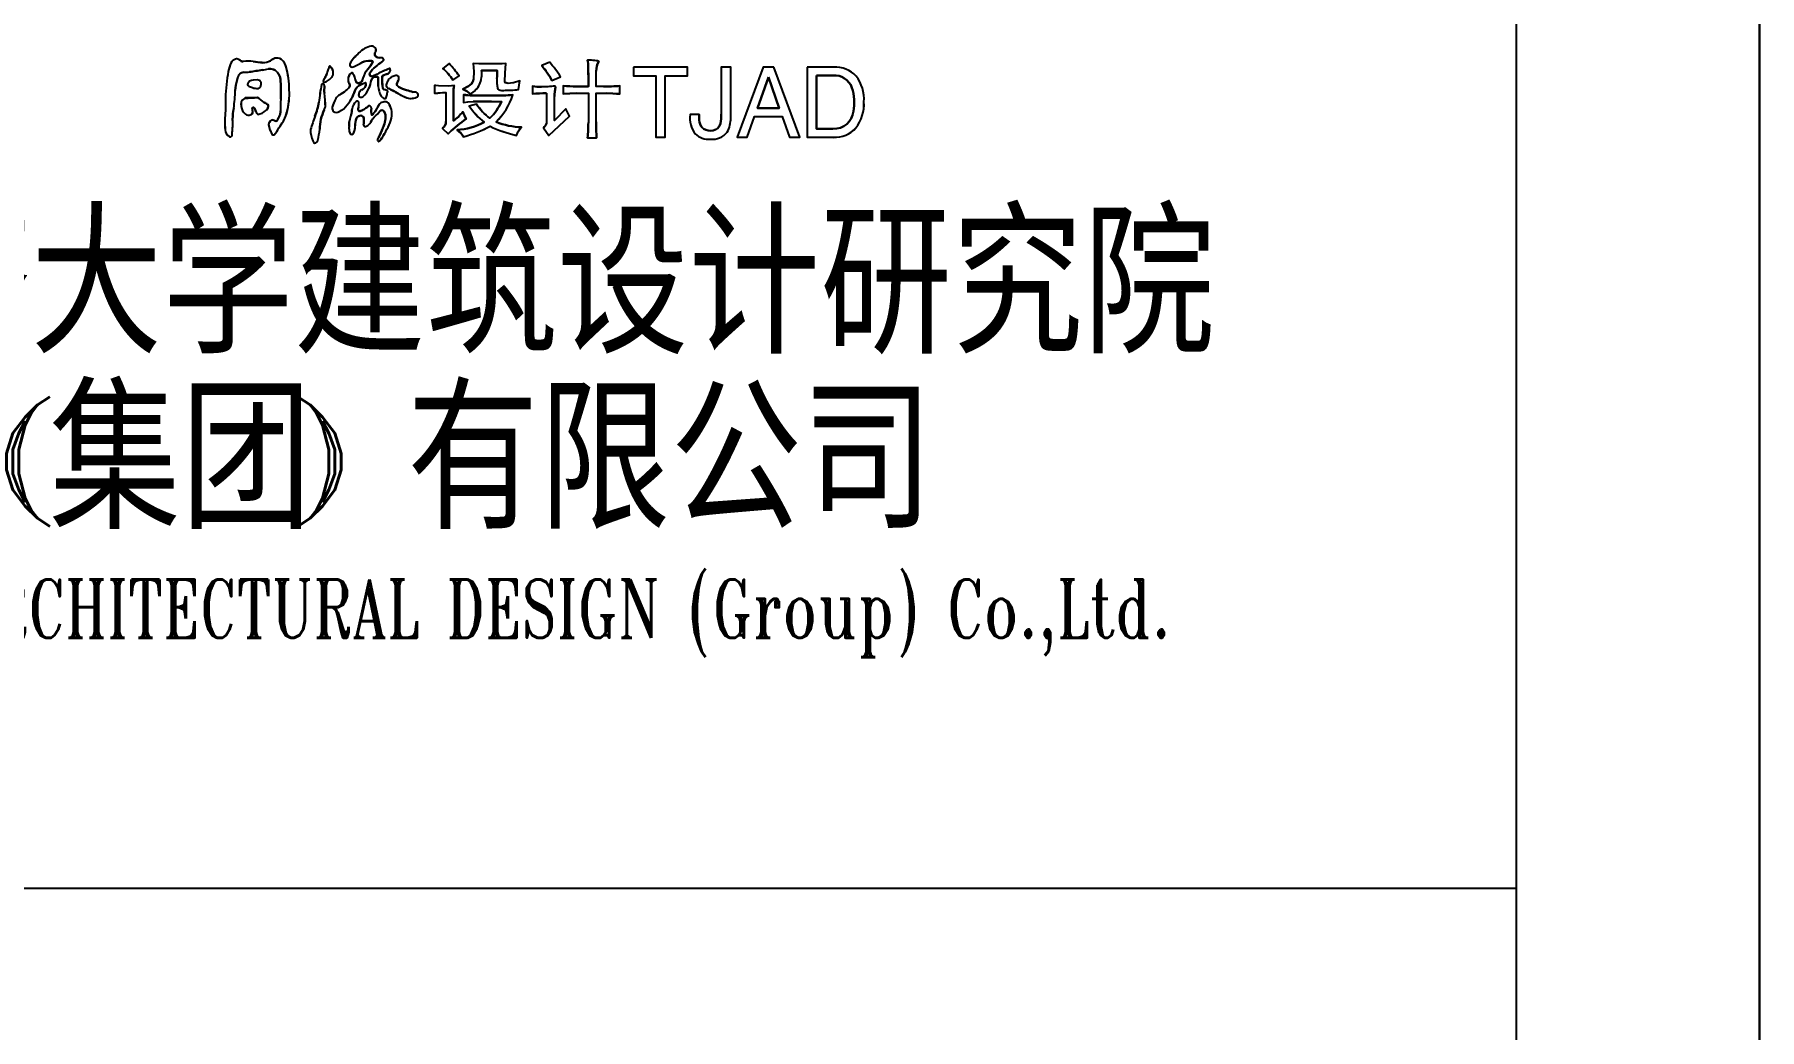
# Model space of a CAD drawing. Header units: inches. Extents: x -867 to 118033, y 723948 to 808048.
# Drawn here: x 110934 to 118033, y 754767 to 758863 of the extents above; entities that cross this region are included whole.
import ezdxf

# ---------------------------------------------------------------- set-up
doc = ezdxf.new("R2010")
doc.units = ezdxf.units.IN
doc.header["$MEASUREMENT"] = 0
doc.layers.add('图框', color=10, linetype='Continuous')
doc.styles.add('TKZ1_tjhts.shx', font='tjromant.shx', dxfattribs={"bigfont": 'tjhts.shx'})

# ---------------------------------------------------------------- blocks, each defined once
blk = doc.blocks.new('F1_ACAD_FMEBLOCK6')
at = {"color": 7}
for points in [[(-1082, 144.8, 0.215782), (-1111.1, 149.6, 0.067417), (-1128.1, 139.7, -0.168397), (-1162.2, 131.9, -0.018722), (-1198.7, 136.5, 0.069135), (-1239.7, 137.1, -0.211583), (-1250.6, 139.9, 0.012327), (-1261.7, 146.3, 0.18165), (-1271.5, 145.6, 0.234564), (-1289.5, 132, 0.06939), (-1301.3, 95.5, 0.040114), (-1312.7, -12.7, 0.00862), (-1313.2, -66.6, 0.034302), (-1314.2, -144.9, 0.240525), (-1296.6, -172.9, 0.151405), (-1290.6, -173.7, 0.254247), (-1285.1, -157.9, 0.038225), (-1283.2, -100.5, -0.061608), (-1278.8, -56.4, 0.026815), (-1272.3, 17.7, -0.054652), (-1264.9, 61.3, -0.028262), (-1257.8, 81.8, -0.253686), (-1236.8, 92, 0.007206), (-1213.8, 93.5, -0.006599), (-1160.9, 101.6, 0.009999), (-1136.3, 106.5, -0.062381), (-1115.7, 103.9, -0.15567), (-1102.7, 96, -0.051163), (-1089.8, 77.9, -0.102101), (-1086.8, 65.1, -0.03095), (-1085.5, -18.6, 0.010088), (-1086, -65.3, -0.131285), (-1092.8, -92.5, -0.019629), (-1100, -104.9, -0.485137), (-1109.6, -107.8, 0.001583), (-1116.5, -103.6, 0.165296), (-1128.7, -109.6, 0.24859), (-1134.9, -127.2, 0.066176), (-1127.2, -149.5, 0.038595), (-1121.4, -162.5, 0.378365), (-1112, -165.2, 0.077759), (-1092.8, -136.4, 0.016012), (-1074.6, -108.6, 0.054651), (-1060.9, -76.1, 0.087206), (-1050.4, 20, 0.064902), (-1063.1, 115, 0.144064)], [(-768.7, 166.2, 0.093827), (-801.1, 126.3, 0.302072), (-798.8, 116.3, 0.296548), (-783.3, 115.7, 0.04254), (-751.1, 132.7, -0.129019), (-715.2, 139.9, -0.117204), (-708.1, 137.9, -0.328405), (-707.8, 131.8, -0.051459), (-726.2, 106.5, 0.085646), (-748, 67.6, 0.031903), (-749.6, 60.5, -0.315533), (-757.3, 50.1, -0.134544), (-769, 47.6, -0.408117), (-775.6, 54.2, 0.035639), (-783.1, 78.4, 0.084333), (-789.3, 88.3, 0.358627), (-795.1, 89.2, 0.227473), (-808.5, 63.2, 0.148882), (-803.9, 46.9, -0.254787), (-802.3, 32.6, -0.110418), (-817.1, 16.7, -0.032156), (-842.8, -0.1, 0.122106), (-858.6, -16, 0.074479), (-873.3, -51.9, 0.233421), (-868.2, -69, 0.316166), (-844.2, -69.7, 0.122903), (-811.7, -41.9, 0.056501), (-790.1, -8.7, -0.025506), (-776.5, 23.6, -0.174643), (-749.5, 44.3, 0.004602), (-736.3, 50.1, -0.251477), (-739.3, 30, -0.130218), (-752, 20, 0.16089), (-762.2, 9.2, 0.172735), (-764.4, -5.1, 0.448793), (-747.4, -8.7, 0.141971), (-722.4, 26.7, 0.057248), (-712.6, 57.7, -0.334885), (-697, 73.5, -0.076773), (-688, 74, -0.545841), (-684, 69, -0.008092), (-684, 35.6, 0.139136), (-672, -6.3, 0.144746), (-658.5, -15.5, 0.355116), (-651.7, -12.3, 0.046986), (-646.7, 5.9, 0.052614), (-645, 12.9, 0.237681), (-648.3, 17.3, 0.025436), (-657.4, 20.3, -0.354836), (-665.2, 29.1, -0.049448), (-667.9, 59.9, -0.035628), (-667.7, 71.2, -0.387964), (-660.6, 80.9, -0.009611), (-645.2, 86.4, 0.187317), (-635.9, 94.5, 0.232403), (-635.5, 106.9, 0.143525), (-637.7, 107.3, 0.022411), (-687.5, 84.9, -0.00319), (-705.9, 76.3, -0.206179), (-713.6, 75.7, -0.165764), (-719.1, 81.2, -0.217969), (-718.1, 89, -0.110096), (-695.7, 115.2, -0.031862), (-668.7, 134.9, 0.078929), (-662.2, 140.8, 0.264707), (-661.7, 145.2, 0.034215), (-665.3, 150.2, 0.174735), (-670.3, 152.1, 0.001752), (-679, 151.8, -0.177458), (-690, 154.6, -0.140307), (-697.9, 162.5, -0.275752), (-695.6, 175.1, 0.167681), (-693.4, 188.7, 0.301407), (-707.6, 199.2, 0.08311), (-720.4, 198.8, 0.130737)], [(-895.1, 87.8, -0.130766), (-896.6, 82.6, -0.049), (-905.4, 66.6, 0.175351), (-910.4, 55.4, 0.389375), (-906.2, 51.9, 0.146359), (-888.6, 59.7, 0.079034), (-875.8, 70.7, 0.101244), (-869.9, 81.7, 0.132531), (-869.8, 96.3, 0.067751), (-874.1, 106.7, 0.050259), (-881.8, 117, 0.454265), (-885.4, 116.5, 0.06765), (-889.8, 104.7, 0.007561)], [(-602.4, 4.9, 0.027579), (-565.3, -13.2, 0.154526), (-542.6, -15, 0.082415), (-521.9, -8.6, 0.312986), (-521.2, 4.3, 0.221824), (-528.1, 10.2, 0.031656), (-539.7, 10.8, -0.00721), (-567.8, 18.7, -0.071904), (-600.4, 32.3, -0.267193), (-608, 44.5, -0.023267), (-599.5, 62.8, 0.395574), (-606.3, 78.4, 0.188464), (-624.3, 74.4, 0.051998), (-637.3, 67.1, 0.108508), (-647.1, 51.8, 0.200123), (-650.9, 36.5, 0.191616), (-643.5, 26.5, -0.01282)], [(-376.5, 59.8), (-351.3, 78, 0.028783), (-391.9, 127.8), (-418.1, 108.4, -0.06685)], [(-290.7, 95), (-291.7, 64.3, -0.202539), (-305.4, 40.3, -0.066868), (-336.3, 22.4, -0.101276), (-305.5, 2.9, 0.145344), (-267, 41.8, 0.140249), (-259.2, 100, -0.003162), (-194.5, 100, -0.016144), (-195.5, 66.2, 0.052901), (-193.5, 26.4, 0.214665), (-188.2, 19.5, 0.093296), (-186.8, 19.6, 0.137117), (-167.9, 17.8, 0.000424), (-138.3, 18.5, 0.022294), (-106.5, 21), (-101.9, 57), (-109.9, 54.2), (-119.6, 51.2), (-128.2, 48.9), (-140.5, 46.9), (-149.1, 46.6), (-161.8, 48.8), (-162.9, 53.6), (-161.7, 88.4), (-159, 127.8), (-174.5, 126.8), (-196.3, 126.4), (-224.5, 126.4), (-251.3, 126.4), (-270.8, 126.5), (-293.2, 127.8)], [(21.6, 133.3), (-10.8, 119.4, -0.049542), (30.9, 58.4), (66.4, 73.7, 0.030356)], [(130.9, 33.5, -0.019379), (77.2, 36.2), (77.2, 2.9, -0.02608), (132.6, 5.7), (180.5, 5.7), (180.5, -114.9, -0.021278), (177.4, -177.3), (214.4, -177.3, -0.017067), (212.9, -112.1), (212.9, 5.7), (252.8, 5.7, -0.024313), (310.1, 2.9), (310.1, 36.2, -0.018656), (242.7, 33.5), (212.9, 33.5), (212.9, 97.2, -0.143011), (223.6, 136.1, 0.162811), (213.5, 139.7, 0.035376), (186.3, 141.5, 0.004148), (177.4, 141.6, -0.046173), (180.3, 117.1, -0.00345), (180.5, 33.5, -0.001359)], [(726.9, -79.8, -0.040499), (724.7, -118.2, -0.3078), (693.6, -147.2, -0.189438), (654.6, -140.5, -0.186489), (638.4, -113.2, -0.07743), (637.1, -82.2), (599.5, -82.2, 0.198241), (620, -161.1, 0.214326), (682.1, -183.2, 0.249549), (751.9, -154.3, 0.135294), (766.3, -95.7), (766.3, 112.7), (726.9, 112.7)], [(1080.6, 112.7), (1080.6, -175.6), (1188.9, -175.6, 0.229129), (1281.5, -136.6, 0.179316), (1314.7, -30, 0.181564), (1282.7, 76.7, 0.220204), (1190.4, 112.7)], [(1119.8, 79.4), (1187.1, 79.4, -0.337188), (1265.3, 28.3, -0.124189), (1271.2, -68.4, -0.40123), (1187.1, -140.4), (1119.8, -140.4)], [(-1182.9, 60.7), (-1198.4, 60), (-1205.7, 58.4), (-1214.3, 55), (-1217.2, 52), (-1220.8, 45.9, 0.333571), (-1219.8, 37.2, 0.045952), (-1206.3, 30.8, 0.064784), (-1184.4, 25.3, 0.210865), (-1170.9, 29.6, 0.127927), (-1166, 41.1, 0.211886), (-1168.1, 54.7, 0.12013), (-1173, 58.4)], [(-905.2, 36.6, 0.313541), (-911.5, 45.2, 0.335576), (-917.9, 41.5, 0.015792), (-928.5, -31.3, -0.057755), (-944.4, -88.4, 0.000363), (-962.9, -143.7, 0.094511), (-953.5, -190.5, 0.230423), (-946, -199.6, 0.369117), (-933.1, -187.5, 0.039319), (-925, -142.5, -0.109188), (-906, -62.1, 0.00425), (-901.4, -50.1, 0.032369), (-905.9, 5.9, -0.025515)], [(-393.3, 35.2), (-435.8, 36.2), (-447.4, 37.6), (-452, 37.6), (-452, 5.7), (-439.1, 6.9), (-420.3, 8.4), (-405.8, 8.5), (-405.8, -110.6, -0.223037), (-418.1, -137.1, -0.003297), (-419.7, -139.9), (-396.5, -160.7, 0.201777), (-391.9, -156.5, -0.033526), (-322.5, -99.7, -0.02738), (-336.3, -70.5, -0.067274), (-374.9, -108, -0.004515), (-374.4, 19, -0.051491), (-371.8, 37.6)], [(-207.9, -4, -0.002263), (-297, -3.8, -0.028919), (-333.2, 0), (-333.2, -31.7), (-315.4, -29.2), (-293.1, -27.7, -0.001197), (-217.7, -27.5, 0.000411), (-177.5, -27.5, -0.117897), (-225.3, -96.9, -0.081518), (-279.3, -38.7), (-310.1, -46.9, 0.067412), (-248.4, -113.5, -0.099344), (-359.5, -145.4, -0.117302), (-333.2, -173.1, 0.051291), (-223.7, -130.2, 0.052048), (-115.8, -167.6, -0.102524), (-94.2, -134.3, -0.086164), (-199.1, -112.1, 0.112398), (-129.7, -1.2, -0.018709)], [(7.7, 5.7), (7.7, -119.1, -0.094232), (-4.6, -137.1), (18.5, -167.6), (103.3, -88.5), (88, -58.1), (41.7, -106.6), (41.7, -7.6, -0.058001), (45.3, 33.1, 0.319569), (43.6, 34.7, 0.045142), (13.9, 32, 0.020451), (-12.5, 32.2, -0.034776), (-49.3, 34.8), (-49.3, 2.9, -0.030546)], [(-1193.7, -55.7, -0.039434), (-1187.3, -68.9, 0.054133), (-1180.1, -81.8, 0.123184), (-1146.1, -65.4, 0.140353), (-1136, -49, 0.284617), (-1139.1, -40.5, -0.012464), (-1153.3, -31.6, 0.016141), (-1180.8, -11.4, -0.029736), (-1232, -13.7, -0.149024), (-1240.6, -20.5, 0.190304), (-1247.6, -29.2, 0.089845), (-1248.3, -49.3, 0.171078), (-1230.4, -80.4, 0.249801), (-1210.7, -83.6, 0.378768), (-1200.4, -71, 0.031236), (-1202.6, -55.4), (-1198, -51.1)], [(-647.4, -30.5, 0.188222), (-663.7, -30.3, 0.20573), (-680.9, -41.1, 0.018376), (-693.3, -62.9, -0.117409), (-710.9, -84.8, -0.060927), (-712.5, -56.8, 0.215117), (-717, -46.7, 0.470033), (-727, -49.8, -0.045545), (-745.3, -61.6, -0.074224), (-759.2, -67.6, -0.568137), (-766.4, -61.3, -0.07678), (-765.2, -51.6, 0.100197), (-764.5, -30.7, 0.387299), (-770.5, -26.5, 0.118665), (-775.8, -28.9, 0.185429), (-791.5, -57.7, -0.018374), (-795.8, -82.8, 0.026924), (-802.8, -107.3, -0.013447), (-804.3, -130.7, 0.097057), (-801.4, -157.3, 0.277047), (-793.4, -163.9, 0.192921), (-786.4, -159.8, 0.125735), (-778.7, -129.9, -0.084178), (-774, -97.3, -0.292454), (-756.4, -86.2, -0.427415), (-743, -100.2, -0.039723), (-744.3, -124.6, 0.744354), (-732.6, -129.3, 0.173973), (-715.1, -113.3, -0.079593), (-698.1, -90, 0.037997), (-677.8, -68.5, -0.536451), (-660.3, -68.8, -0.220641), (-654.8, -99.1, -0.033334), (-660.8, -127.3, -0.02197), (-677.9, -166.3, -0.036413), (-687.1, -183.9, 0.059035), (-687.4, -184.8, 0.221247), (-684.1, -191.7, 0.229092), (-681.2, -192.2, 0.104052), (-674.5, -186.9, 0.039622), (-653.3, -151.1, 0.031663), (-635.2, -114.8, 0.083922), (-627.5, -77.5, 0.095464), (-635.7, -46.6, 0.118136)]]:
    blk.add_lwpolyline(points, format="xyb", close=True, dxfattribs=at)
for points in [[(366.6, 112.7), (366.6, 77.7), (457.6, 77.7), (457.6, -175.6), (496.9, -175.6), (496.9, 77.7), (587.9, 77.7), (587.9, 112.7)], [(943.4, 112.7), (900.2, 112.7), (793.1, -175.6), (833.6, -175.6), (864.3, -89.5), (977.8, -89.5), (1008.3, -175.6), (1050.8, -175.6)], [(921.7, 71.4), (966.3, -55.8), (876.4, -55.8)]]:
    blk.add_lwpolyline(points, close=True, dxfattribs=at)

msp = doc.modelspace()

# ---------------------------------------------------------------- linework, layer by layer
at = {"color": 7}
for p, q in [((118032.6, 723948.2), (118032.6, 808048.2)), ((112640.8, 758742.8), (112614.6, 758723.4)), ((112656.2, 758674.9), (112681.4, 758693.1)), ((112761.9, 758741.6), (112739.5, 758742.8)), ((112739.5, 758742.8), (112742, 758710)), ((112742, 758710), (112741, 758679.3)), ((112781.4, 758741.4), (112761.9, 758741.6)), ((112808.2, 758741.4), (112781.4, 758741.4)), ((112836.4, 758741.4), (112808.2, 758741.4)), ((112858.2, 758741.9), (112836.4, 758741.4)), ((112873.7, 758742.8), (112858.2, 758741.9)), ((112869.9, 758670.7), (112871, 758703.5)), ((112871, 758703.5), (112873.7, 758742.8)), ((113054.3, 758748.4), (113022, 758734.5)), ((113063.6, 758673.5), (113099.1, 758688.8)), ((113245.6, 758648.5), (113245.6, 758712.3)), ((113399.3, 758727.8), (113399.3, 758692.8)), ((113620.6, 758727.8), (113399.3, 758727.8)), ((113399.3, 758692.8), (113490.3, 758692.8)), ((113490.3, 758692.8), (113490.3, 758439.5)), ((113529.6, 758692.8), (113620.6, 758692.8)), ((113529.6, 758439.5), (113529.6, 758692.8)), ((113620.6, 758692.8), (113620.6, 758727.8)), ((113759.6, 758727.8), (113759.6, 758535.2)), ((113799, 758727.8), (113759.6, 758727.8)), ((113799, 758519.4), (113799, 758727.8)), ((113932.9, 758727.8), (113825.8, 758439.5)), ((113954.4, 758686.5), (113909.2, 758559.3)), ((113976.1, 758727.8), (113932.9, 758727.8)), ((113999, 758559.3), (113954.4, 758686.5)), ((114083.5, 758439.5), (113976.1, 758727.8)), ((114223.1, 758727.8), (114113.3, 758727.8)), ((114113.3, 758727.8), (114113.3, 758439.5)), ((114152.5, 758694.5), (114152.5, 758474.7)), ((114219.9, 758694.5), (114152.5, 758694.5)), ((111815.5, 758667.1), (111811.9, 758660.9)), ((111818.4, 758670.1), (111815.5, 758667.1)), ((111827, 758673.5), (111818.4, 758670.1)), ((111834.3, 758675), (111827, 758673.5)), ((111849.9, 758675.8), (111834.3, 758675)), ((111859.7, 758673.5), (111849.9, 758675.8)), ((112585.3, 758652.7), (112580.7, 758652.7)), ((112580.7, 758652.7), (112580.7, 758620.8)), ((112580.7, 758620.8), (112593.6, 758621.9)), ((112596.9, 758651.3), (112585.3, 758652.7)), ((112593.6, 758621.9), (112612.4, 758623.4)), ((112639.4, 758650.3), (112596.9, 758651.3)), ((112612.4, 758623.4), (112626.9, 758623.6)), ((112626.9, 758623.6), (112627, 758504.3)), ((112660.9, 758652.7), (112639.4, 758650.3)), ((112699.5, 758615.3), (112699.5, 758583.3)), ((112870.2, 758667), (112869.9, 758670.7)), ((112870.6, 758665.2), (112870.2, 758667)), ((112874.7, 758663.2), (112870.6, 758665.2)), ((112883.6, 758661.6), (112874.7, 758663.2)), ((112892.2, 758661.9), (112883.6, 758661.6)), ((112904.6, 758664), (112892.2, 758661.9)), ((112913.1, 758666.2), (112904.6, 758664)), ((112922.9, 758669.3), (112913.1, 758666.2)), ((112930.8, 758672.1), (112922.9, 758669.3)), ((112926.2, 758636), (112930.8, 758672.1)), ((112983.4, 758649.9), (112983.4, 758618)), ((113040.4, 758620.8), (113040.4, 758496)), ((113109.9, 758651.3), (113109.9, 758618)), ((113165.4, 758620.7), (113213.2, 758620.8)), ((113213.2, 758620.8), (113213.2, 758500.1)), ((113275.4, 758648.5), (113245.6, 758648.5)), ((113245.6, 758502.9), (113245.6, 758620.8)), ((113245.6, 758620.8), (113286, 758620.8)), ((113342.8, 758618), (113342.8, 758651.3)), ((111830.1, 758559.7), (111834.7, 758564)), ((111834.7, 758564), (111839, 758559.4)), ((112699.5, 758583.3), (112717.3, 758585.8)), ((112717.3, 758585.8), (112739.6, 758587.4)), ((112753.4, 758576.4), (112722.6, 758568.1)), ((113074.4, 758508.5), (113074.4, 758607.4)), ((113120.7, 758557), (113074.4, 758508.5)), ((113136.1, 758526.5), (113120.7, 758557)), ((113909.2, 758559.3), (113999, 758559.3)), ((112613.1, 758475.2), (112636.2, 758454.4)), ((113028.1, 758478), (113051.2, 758447.5)), ((113051.2, 758447.5), (113136.1, 758526.5)), ((113669.8, 758532.9), (113632.2, 758532.9)), ((113866.3, 758439.5), (113897.1, 758525.6)), ((113897.1, 758525.6), (114010.5, 758525.6)), ((114010.5, 758525.6), (114041.1, 758439.5)), ((114152.5, 758474.7), (114219.9, 758474.7)), ((113210.1, 758437.8), (113247.2, 758437.8)), ((113490.3, 758439.5), (113529.6, 758439.5)), ((113825.8, 758439.5), (113866.3, 758439.5)), ((114041.1, 758439.5), (114083.5, 758439.5)), ((114113.3, 758439.5), (114221.6, 758439.5)), ((109032.6, 755348.2), (117032.6, 755348.2))]:
    msp.add_line(p, q, dxfattribs=at)
msp.add_lwpolyline([(117032.6, 724948.2), (117032.6, 807048.2), (1632.6, 807048.2), (1632.6, 724948.2)], close=True, dxfattribs=at)
for centre, radius, start, end in [((111765.9, 758735.6), 25.4, 100.54928, 155.48897), ((111767.1, 758748.1), 13.9, 73.93843, 115.12046), ((111646.2, 758531.8), 261.3, 57.95784, 61.48549), ((111949.7, 758696.7), 73.5, 112.41382, 127.84125), ((111930.9, 758730.2), 35.7, 56.361, 105.06782), ((111909.5, 758712.9), 62.5, 13.70923, 48.76475), ((112353.1, 758675.5), 138.3, 130.09633, 150.37159), ((112349.5, 758706.8), 113.4, 109.14751, 138.94132), ((112319.8, 758775.9), 38.7, 82.1361, 101.13989), ((112324.3, 758798.3), 16, 19.87455, 86.96725), ((112346.5, 758781.9), 12.5, 138.44954, 200.11474), ((112352.5, 758787.4), 20.3, 209.07355, 241.02099), ((112318.6, 758800), 21.1, 332.07826, 10.15375), ((112352.1, 758783.3), 16.6, 235.31337, 269.69834), ((112409.8, 757528.8), 1239.3, 92.23652, 92.67067), ((112362.2, 758759.2), 8.01, 49.02637, 95.75496), ((112348.6, 758773.5), 28.1, 303.3087, 321.36051), ((112332.7, 758736.8), 44.9, 33.20877, 39.34527), ((112367, 758758.5), 4.4, 324.34317, 41.06625), ((113078.8, 758728.7), 134.2, 1.44544, 12.0201), ((113210.3, 758217.7), 539, 89.07408, 90.02478), ((113219.7, 758563.9), 192.8, 82.09212, 90.19641), ((112399.3, 758585.1), 679.5, 169.35321, 178.54167), ((111868, 758686.8), 138.6, 154.61676, 170.10263), ((111952.8, 758624.1), 192.3, 157.74585, 164.22128), ((111794.8, 758682.6), 24.5, 87.36284, 144.30226), ((111790.8, 758765.9), 13.9, 244.91603, 279.48877), ((111811.4, 758604.5), 148.8, 81.24821, 97.06754), ((111756.5, 759505.9), 799.8, 272.83098, 274.48245), ((112152.4, 756709), 2027.2, 97.95519, 99.46747), ((111913.2, 759236.6), 491.4, 260.72821, 265.34054), ((111761, 759332.7), 626, 280.19839, 282.48995), ((111876.4, 758800), 53.3, 266.66333, 301.93079), ((111896.3, 758637.9), 83.7, 75.16095, 89.9474), ((111911.1, 758694.7), 25, 40.87216, 74.56501), ((111848.5, 758639.2), 108.6, 29.64867, 41.36423), ((111913.4, 758679.3), 32.5, 1.65171, 24.97063), ((111611.6, 758633.9), 370.7, 0.17859, 14.65034), ((112050.4, 758734.4), 93.3, 325.54258, 336.76347), ((112126.9, 758703.1), 10.7, 328.93068, 358.73086), ((112697.2, 758535), 584.2, 161.56505, 163.29794), ((112188.8, 758709.5), 47, 152.63778, 167.46306), ((112116.1, 758720.6), 53.7, 301.4597, 319.53533), ((112149.3, 758730.3), 2.37, 36.92191, 158.82069), ((112103.8, 758688.6), 64, 34.69009, 42.29354), ((112122.5, 758700.7), 41.8, 14.7604, 35.6224), ((112133, 758705.5), 31.1, 320.46475, 343.58935), ((112135.8, 758704.3), 28, 344.44778, 14.64567), ((112257.9, 758677.3), 33.7, 128.98927, 173.58211), ((112240.3, 758738.2), 9.29, 142.25124, 226.88984), ((112242.1, 758743), 14.2, 234.85789, 300.92836), ((112240, 758700.3), 4.62, 42.22378, 134.94913), ((112217.3, 758680.1), 35, 19.76151, 41.7667), ((112166.2, 758928.5), 214.4, 292.82232, 302.5658), ((112083.9, 758628.5), 178, 13.22614, 20.85571), ((112313.4, 758683.1), 72, 86.7683, 116.17477), ((112408.1, 758639.1), 130.8, 140.97357, 160.55436), ((112192.8, 758823.3), 152.6, 318.166, 329.94911), ((112322.6, 758699.1), 9.47, 148.0295, 197.21493), ((112324.4, 758701.6), 12.1, 206.23933, 243.88728), ((112384.4, 758666.9), 79.1, 126.79894, 151.92977), ((112316.7, 758738.8), 16.2, 60.64493, 87.38409), ((112322.3, 758700), 9.75, 250.90495, 297.50467), ((112338.4, 758670.3), 18.4, 98.26214, 166.52704), ((112320.7, 758749.8), 5.11, 325.62519, 38.34701), ((111656.3, 760138.2), 1594.7, 294.86206, 295.59309), ((112341.9, 758659.6), 29.6, 84.5935, 102.15405), ((112505.1, 758528.3), 262.7, 122.46332, 129.76312), ((112345.1, 758685.3), 3.82, 21.60258, 95.14266), ((112620, 758156), 609.5, 111.88566, 116.80009), ((111319.3, 758665.3), 1029.5, 359.18886, 1.19193), ((112444.2, 758678.8), 79.5, 171.7867, 182.79243), ((112373.9, 758687.2), 8.89, 101.20056, 160.39883), ((112523.8, 758300.1), 423.9, 108.82214, 110.96859), ((112381.8, 758717.5), 17, 288.09482, 330.93598), ((112395.3, 758718.4), 4.04, 62.17265, 128.70737), ((112437, 758623.3), 72, 113.30495, 125.21128), ((112384.4, 758716.1), 14.1, 330.83242, 24.36869), ((112422.6, 758668.5), 25.3, 81.23568, 123.92775), ((112421.5, 758682), 12.5, 340.32632, 66.65624), ((112454.6, 758544.1), 240.4, 32.96733, 48.26541), ((112229.1, 758366), 558.2, 35.8756, 42.47037), ((112667.9, 758699.6), 106.8, 336.4349, 8.36942), ((112805.9, 753596.2), 5119, 89.63761, 90.36239), ((112313.8, 758714.2), 524.4, 356.39649, 0.09604), ((112735.7, 758494.3), 373.7, 28.65792, 40.00282), ((112586, 758350.4), 614.6, 33.40608, 40.36113), ((107155.3, 758676.4), 6057.9, 359.73634, 0.52696), ((113317.4, 758713.2), 71.9, 148.17849, 180.73355), ((113245.8, 758737.8), 17, 51.65981, 88.64889), ((114225.4, 758617.6), 77.1, 19.55532, 94.0892), ((114230.4, 758610), 118, 43.85541, 93.52968), ((114189.4, 758595.8), 158.4, 356.10997, 37.27292), ((111067.5, 758656.3), 693.4, 351.90967, 358.05374), ((111963.1, 758620.8), 203, 164.10831, 176.62112), ((111818.1, 758657.3), 7.23, 149.76709, 223.55593), ((111854.4, 758722.6), 81.7, 239.43178, 249.95586), ((111858.7, 758727.1), 87.3, 248.33592, 263.16255), ((111850.1, 758657.9), 17.6, 263.94961, 311.57856), ((111854.5, 758661.5), 13.1, 39.40202, 66.80248), ((111842.2, 758659.8), 24.8, 322.41054, 351.57078), ((111850.4, 758660.6), 17, 344.83535, 32.68829), ((111271.2, 758627.5), 676.8, 357.37704, 4.46795), ((111703.7, 758617), 279.2, 344.56857, 3.72505), ((113261.6, 758453.1), 1164.7, 169.93735, 173.55641), ((112120.4, 758654.2), 6.13, 82.36919, 156.57123), ((112118.2, 758651.5), 9.27, 350.76138, 71.0034), ((112126.3, 758671), 4.03, 157.42937, 272.98149), ((112140.3, 758669.2), 18.1, 136.23201, 169.29704), ((112122.2, 758700.3), 33.6, 277.4205, 310.72702), ((112428.3, 758630.1), 301.6, 176.22852, 181.74927), ((111697.4, 758558.4), 434, 0.86982, 8.28571), ((112214, 758575.2), 46.5, 121.27601, 149.49522), ((112072, 758823.6), 239.7, 299.46725, 306.83431), ((112187.6, 758672.8), 49.7, 304.40243, 329.60632), ((112253.4, 758677.7), 29.2, 173.21024, 212.60529), ((112216.5, 758653.3), 15.1, 337.97086, 35.14723), ((112565.4, 758490.1), 343, 154.33604, 160.18021), ((112298.5, 758611.4), 50.3, 107.59041, 147.21603), ((112263.8, 758669.3), 6.64, 180.65023, 269.4551), ((112265.1, 758685.3), 22.7, 266.67547, 297.32653), ((112289.6, 758614.1), 21.7, 151.88933, 191.09043), ((112291.9, 758614.2), 23.7, 118.07681, 154.63684), ((112271.9, 758675.8), 11.2, 288.32682, 346.05696), ((112268.1, 758663.9), 31.5, 293.63951, 323.31638), ((112340.1, 758666.5), 57.6, 163.71203, 173.41144), ((111973.3, 759374.8), 779.7, 293.42378, 294.47839), ((112236.8, 758667.1), 77.7, 308.62201, 340.9434), ((112276.1, 758657.9), 21.5, 323.27058, 19.73395), ((112180.1, 758699.9), 142.6, 335.94375, 349.79913), ((112428.7, 758650.8), 79.9, 180.05755, 211.74179), ((112521.6, 758673.1), 156.8, 179.29924, 191.59814), ((112376.8, 758644.6), 9.32, 199.34439, 249.13359), ((112350, 758544.3), 94.6, 69.37705, 75.66283), ((112286.8, 758638.3), 100.7, 339.9904, 350.08285), ((112402.1, 758654.6), 20.5, 143.17214, 188.43888), ((112398, 758655.9), 16.8, 194.91793, 248.89391), ((112381.7, 758626.9), 6.15, 10.058, 74.50378), ((112425.4, 758652.3), 42.3, 135.10048, 159.87179), ((112353.9, 758632.8), 34.2, 339.76513, 351.81234), ((111987.5, 757828.9), 906.6, 60.76043, 63.50262), ((112625, 758577.2), 216.6, 152.31313, 157.64463), ((112439.1, 758660.1), 14.4, 181.95259, 241.79083), ((112612.6, 758946.7), 374.2, 240.84233, 246.98207), ((112495.5, 758753.3), 123.4, 239.21089, 255.66176), ((112753, 759603.2), 1011.3, 253.45061, 255.10298), ((112493.7, 758534.1), 91.8, 83.2252, 90.47784), ((112501.7, 758614.8), 10.8, 24.62874, 74.65698), ((112501.9, 758613.5), 11.3, 321.86809, 31.38573), ((119691.2, 758543.2), 7033.5, 179.2596, 180.29427), ((112749.6, 758630.8), 91.4, 166.15273, 177.9433), ((112645.1, 758761.8), 134.5, 292.40305, 307.70533), ((112664.2, 758552.5), 90.9, 46.14013, 69.27206), ((112750.1, 758926.1), 315.2, 260.66463, 267.37494), ((112681, 758702.4), 96.2, 298.6904, 331.76909), ((112705.9, 758683.5), 35.4, 307.40301, 353.20207), ((112826.7, 759657.5), 1046.4, 269.89256, 274.17977), ((112624.7, 758710.7), 294.7, 315.16003, 340.81203), ((113025.9, 758671), 188.9, 176.87763, 188.50479), ((112849.5, 758643.8), 10.5, 184.3607, 241.59659), ((112845, 758638.6), 4.02, 262.09, 283.41026), ((112858.7, 758667.5), 35.2, 248.75913, 279.98924), ((112455.2, 776093.6), 17465.5, 271.34405, 271.44129), ((112882.3, 758990.3), 356.9, 271.95128, 277.05977), ((113021, 758912.8), 265.6, 261.86561, 269.8324), ((113034.7, 758152.8), 468, 89.29156, 96.28997), ((113031.3, 758324.8), 322.6, 87.28075, 91.96705), ((113076.6, 758483.9), 165.9, 90.31266, 100.43448), ((113251.1, 758612.2), 176.8, 168.76074, 181.53906), ((113076, 758647.8), 2.06, 326.49317, 98.99073), ((113171.6, 759343.6), 695, 264.90913, 269.34987), ((113163.7, 758087.9), 532.8, 89.8215, 95.79726), ((113203.9, 767761.2), 9112.7, 269.74672, 270.05812), ((113271.8, 759551.9), 903.4, 270.22764, 274.5029), ((113285.6, 758030.5), 590.2, 84.44257, 89.96612), ((114109.3, 758583.4), 198.1, 349.32139, 17.63852), ((112289.4, 758501.7), 571.8, 175.30566, 183.16407), ((113282.3, 758562.6), 1562.8, 178.54167, 180.51714), ((111930, 758519), 180.5, 167.306, 181.40772), ((111840.1, 758574), 56.2, 167.81365, 188.34944), ((111837.6, 758575.6), 54.1, 190.39834, 229.23068), ((111799.7, 758581.3), 15.3, 119.84698, 162.946), ((111785.3, 758612), 18.7, 291.47643, 325.38061), ((111806.9, 759033.1), 431.8, 269.1798, 275.99284), ((111820, 758543.6), 12.3, 279.25316, 7.17646), ((111706.4, 758534.3), 126.3, 4.94576, 11.62063), ((111758.4, 758512.3), 93.3, 21.24433, 30.27723), ((111908.3, 758572.7), 68.3, 202.90901, 215.30325), ((111553.3, 758168.6), 527.7, 51.83519, 55.53407), ((111836.8, 758609.4), 77.8, 281.71509, 309.8053), ((112066.4, 758864.2), 337.3, 236.32108, 238.80684), ((111863, 758575.4), 35, 312.4733, 342.03918), ((111888.3, 758567.8), 8.56, 338.34514, 66.31018), ((111892.6, 758548.7), 54.1, 333.68506, 359.92387), ((113106.1, 758558.9), 1159.5, 178.14395, 180.50804), ((111849.7, 758623.9), 257.7, 337.82102, 351.04284), ((112299.3, 758469.8), 191.5, 154.27132, 179.19659), ((111423.8, 758831.1), 755.9, 338.41313, 339.38716), ((112179.3, 758559.8), 20.2, 160.68396, 222.94057), ((112286.6, 758532.1), 131, 149.37514, 164.7886), ((112177, 758562.8), 20.9, 233.33542, 303.51623), ((112149.2, 758624.3), 88.2, 296.49291, 324.51968), ((112085, 758685.1), 176.1, 320.54425, 333.47958), ((111897.8, 758603.3), 346.5, 348.16425, 352.36727), ((112286.5, 758551.2), 45.7, 130.32294, 172.39901), ((112264.7, 758576.4), 12.4, 101.60813, 128.67762), ((112262.9, 758583.2), 5.48, 5.91285, 97.32268), ((112298.6, 758554.6), 32.3, 163.93132, 186.24013), ((112271.8, 758552.7), 5.57, 197.73605, 288.40767), ((112216.3, 758575.6), 52.6, 346.73785, 8.92519), ((112278.4, 758615.7), 11.6, 209.85413, 306.53503), ((112260.4, 758596.8), 51.1, 284.96504, 301.94485), ((112231.7, 758659.5), 119.8, 297.70739, 308.13831), ((112312, 758562.7), 6.83, 56.47065, 157.17093), ((112306.8, 758558.3), 13.4, 359.69019, 48.25135), ((112435.5, 758550.9), 115.5, 176.3281, 190.27426), ((112284.6, 758578.1), 60.6, 307.87922, 330.95828), ((112203.5, 758669), 194.7, 312.33675, 321.48683), ((112641.9, 758394.6), 341.1, 148.27115, 153.1409), ((112373, 758559.3), 25.7, 98.82922, 145.33015), ((112363.5, 758540.6), 10.5, 39.92379, 137.12039), ((112382.9, 758626.9), 28.7, 219.28844, 252.23295), ((112377, 758563.8), 22.4, 68.09065, 110.72912), ((112342.5, 758525.2), 36.6, 345.41886, 37.29697), ((112375.6, 758605.4), 5.99, 255.82603, 345.28354), ((112357.6, 758552.1), 42.7, 22.63502, 49.585), ((112320.9, 758531.8), 84.5, 3.9302, 25.7429), ((112481.5, 758636.8), 37.7, 246.18255, 283.09757), ((112481, 758665.6), 66.2, 277.86913, 296.71466), ((112538.5, 758668.4), 200.7, 306.46609, 321.86087), ((112968.9, 758656.7), 294.7, 202.36545, 208.63895), ((112999.2, 758762.7), 338.2, 215.12792, 230.55437), ((112805.4, 768452.9), 9841.8, 269.59419, 270.11279), ((112802.1, 742836.8), 15750.7, 89.95285, 90.22719), ((112957.8, 758711.7), 245.1, 213.5057, 232.14702), ((112686.3, 758652.9), 181.1, 311.94911, 338.84501), ((112835.1, 783015.2), 24427.7, 269.95285, 270.04715), ((114224.2, 758554.6), 80.1, 266.87011, 354.31862), ((114187, 758576.6), 160.7, 322.37164, 3.03578), ((111373.4, 758498.8), 376.5, 353.65499, 2.41123), ((111815.1, 758551.5), 21.2, 232.84546, 288.94757), ((111917.6, 758490.8), 20, 132.63507, 196.11913), ((111985.4, 758505.5), 89.3, 193.15268, 206.58672), ((111918.8, 758490.6), 21, 97.26726, 134.81076), ((111267, 757410.9), 1277.7, 59.09935, 59.46216), ((111838.5, 758525.6), 111.8, 317.36876, 335.15399), ((111926.8, 758512.5), 6.37, 234.91708, 315.84263), ((111777.8, 758608.7), 183.6, 326.75025, 332.78139), ((111514.9, 758776.8), 519.2, 324.95351, 328.62291), ((111816.4, 758585), 162.1, 330.99499, 344.85023), ((150120.4, 745765.3), 40115.9, 161.45121, 161.53441), ((111818.5, 758501.5), 290.7, 345.27597, 354.28263), ((112297.8, 758478.3), 69.6, 174.97266, 196.30799), ((111794.6, 758522.8), 435.5, 354.94399, 358.02558), ((112460.5, 758455.2), 236.6, 160.98456, 167.15359), ((112191.5, 758485.3), 62.5, 334.90825, 1.73101), ((112352.5, 758487.6), 98.5, 162.14787, 180.23026), ((112276.2, 758509.6), 19.3, 87.84198, 154.76348), ((112276.3, 758515.5), 13.4, 6.53757, 87.46343), ((112135.7, 758510.7), 154.1, 352.45324, 2.34987), ((112295, 758489.9), 6.57, 174.64792, 321.29707), ((112286.5, 758518.1), 35.1, 292.86725, 333.11425), ((112398.8, 758460.2), 91.2, 134.67439, 152.58075), ((111920.2, 758662.9), 484.6, 333.77132, 338.80575), ((112163.4, 758546.2), 216.6, 344.33431, 351.97106), ((112101.7, 758624.6), 320.8, 329.96163, 337.21581), ((112291, 758541.9), 114.3, 338.67153, 357.86003), ((112402.9, 758591.5), 240.2, 331.026, 331.78169), ((112592.5, 758504.4), 34.5, 309.85342, 359.8978), ((113099, 757969.8), 669.9, 125.47431, 133.15496), ((112649.3, 758762.4), 293.7, 274.67065, 297.36411), ((112545.4, 758995.7), 574.8, 285.54512, 297.2898), ((113042.1, 758983.2), 550.1, 244.93183, 256.84951), ((112950, 758793.7), 313.2, 248.19987, 267.89855), ((113007.9, 758412), 97.7, 135.30433, 158.71919), ((112986.8, 758519.3), 58.5, 314.94507, 336.47792), ((112479.6, 758505.1), 733.6, 354.73417, 359.61004), ((114200.3, 758493.5), 954.8, 179.43303, 183.34405), ((113738.1, 758518.3), 106.9, 172.14569, 216.99762), ((113770.1, 758521.5), 100.9, 173.53038, 191.24079), ((113714.5, 758509.2), 44, 189.60011, 231.85486), ((113715.4, 758520.8), 54.1, 238.69485, 281.60243), ((113720.5, 758505.2), 37.8, 278.81825, 347.25166), ((113522, 758529.7), 237.6, 352.05701, 1.33358), ((113685.5, 758516.1), 113.5, 330.81862, 1.63848), ((114227.6, 758554.8), 115.5, 267.02362, 318.64497), ((111754.7, 758473.5), 36.4, 185.25344, 234.81487), ((111740.4, 758451.4), 10.2, 228.97748, 279.6253), ((111730.4, 758454.3), 17.5, 312.40145, 9.46163), ((111992.8, 758497), 92.8, 199.82023, 207.94861), ((111917.5, 758456.5), 7.36, 203.81247, 295.69684), ((112197.2, 758472.7), 127.4, 180.58868, 202.18476), ((112092.3, 758427.7), 13.4, 193.35682, 245.25985), ((112086.1, 758429.1), 13.6, 272.55028, 353.5902), ((112240.8, 758461.2), 10.1, 193.84431, 261.55167), ((112237.7, 758461.9), 10.8, 278.72092, 343.73797), ((112349.5, 758429.4), 4.26, 141.18682, 213.76163), ((112354.4, 758430.4), 9.08, 201.64898, 230.93132), ((112229.6, 758503.4), 136.6, 328.51564, 336.41487), ((112350.5, 758426.1), 3.34, 235.68752, 287.3008), ((112342.4, 758441.5), 20.7, 296.13985, 330.61404), ((112143.3, 758579.6), 262.9, 325.67861, 333.91261), ((112633.6, 758462), 7.99, 289.13753, 334.76878), ((112628, 758400.6), 82.5, 30.04278, 56.80412), ((113708.4, 758512), 80.4, 226.20371, 274.5916), ((113722.5, 758511.9), 80.4, 264.49353, 320.54125)]:
    msp.add_arc(centre, radius, start, end, dxfattribs=at)
at = {"layer": '图框', "color": 1}
msp.add_lwpolyline([(-867.4, 808048.2), (118032.6, 808048.2), (118032.6, 723948.2), (-867.4, 723948.2)], close=True, dxfattribs=at)

# ---------------------------------------------------------------- block references
at = {"color": 7}
msp.add_blockref('F1_ACAD_FMEBLOCK6', (113032.7, 758615.1), dxfattribs=at)

# ---------------------------------------------------------------- texts
at = {"color": 7, "style": 'TKZ1_tjhts.shx'}
for s, p in [('同济大学建筑设计研究院', (109835.2, 757549)), (' 集团 有限公司', (110602.9, 756827.2))]:
    msp.add_text(s, height=570, dxfattribs=at).set_placement(p)
for s, height, width, p in [('(  )', 350, 1.7, (110742.4, 756954.6)), ('TONGJI ARCHITECTURAL DESIGN (Group) Co.,Ltd.', 240, 0.7, (109648.6, 756379.3))]:
    msp.add_text(s, height=height, dxfattribs=dict(at, width=width)).set_placement(p)

doc.saveas('drawing.dxf')
